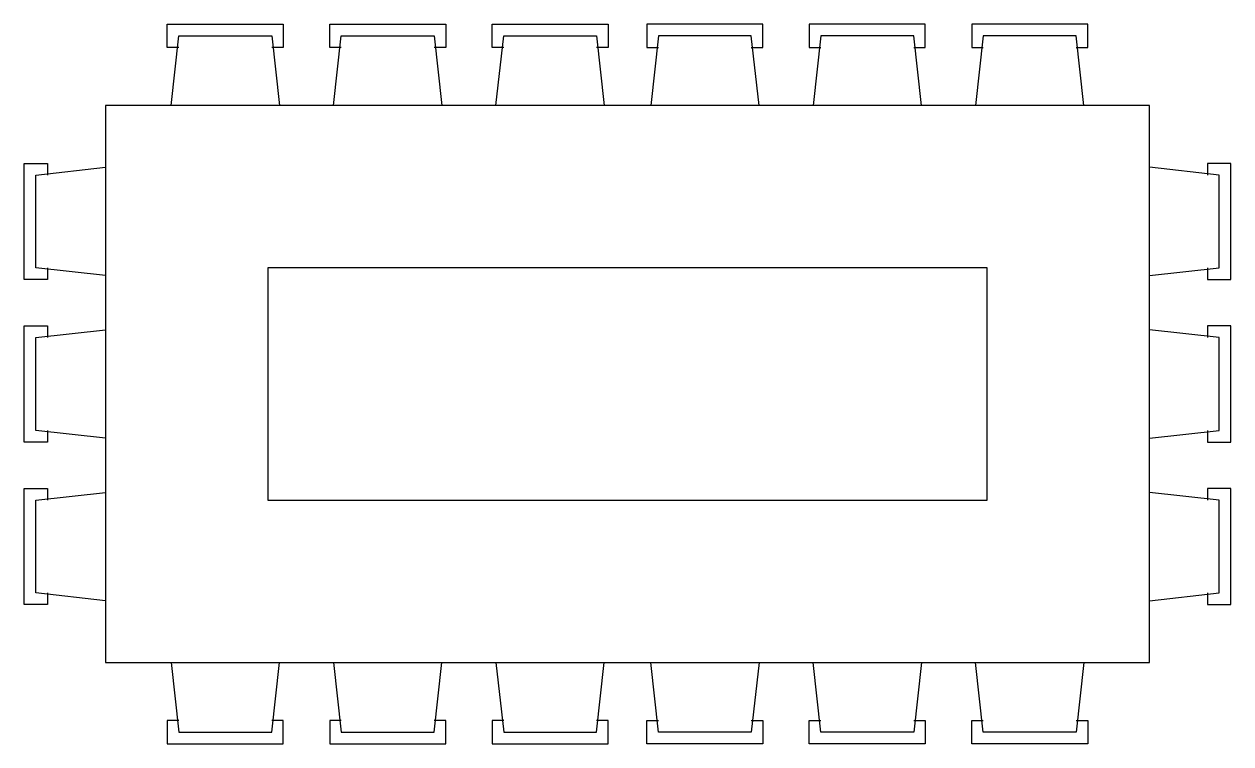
# Model space of a CAD drawing. Extents: x 76 to 81.2, y 558.05 to 561.15.
import ezdxf

# ---------------------------------------------------------------- set-up
doc = ezdxf.new("R2010")
doc.units = 0
doc.header["$LTSCALE"] = 0.7
doc.layers.get('0').update_dxf_attribs({"linetype": 'CONTINUOUS'})

msp = doc.modelspace()

# ---------------------------------------------------------------- linework, layer by layer
for points in [[(76.6667, 561.05), (76.6167, 561.05), (76.6167, 561.15), (77.1167, 561.15), (77.1167, 561.05), (77.0667, 561.05)], [(77.3667, 561.05), (77.3167, 561.05), (77.3167, 561.15), (77.8167, 561.15), (77.8167, 561.05), (77.7667, 561.05)], [(78.0667, 561.05), (78.0167, 561.05), (78.0167, 561.15), (78.5167, 561.15), (78.5167, 561.05), (78.4667, 561.05)], [(79.1333, 561.05), (79.1833, 561.05), (79.1833, 561.15), (78.6833, 561.15), (78.6833, 561.05), (78.7333, 561.05)], [(79.8333, 561.05), (79.8833, 561.05), (79.8833, 561.15), (79.3833, 561.15), (79.3833, 561.05), (79.4333, 561.05)], [(80.5333, 561.05), (80.5833, 561.05), (80.5833, 561.15), (80.0833, 561.15), (80.0833, 561.05), (80.1333, 561.05)], [(76.6333, 560.8), (76.6667, 561.1), (77.0667, 561.1)], [(77.0667, 561.1), (77.1, 560.8)], [(77.3333, 560.8), (77.3667, 561.1), (77.7667, 561.1)], [(77.7667, 561.1), (77.8, 560.8)], [(78.0333, 560.8), (78.0667, 561.1), (78.4667, 561.1)], [(78.4667, 561.1), (78.5, 560.8)], [(78.7333, 561.1), (78.7, 560.8)], [(79.1667, 560.8), (79.1333, 561.1), (78.7333, 561.1)], [(79.4333, 561.1), (79.4, 560.8)], [(79.8667, 560.8), (79.8333, 561.1), (79.4333, 561.1)], [(80.1333, 561.1), (80.1, 560.8)], [(80.5667, 560.8), (80.5333, 561.1), (80.1333, 561.1)], [(80.85, 558.4), (80.85, 560.8), (76.35, 560.8), (76.35, 558.4), (80.85, 558.4)], [(76.1, 560.1), (76.1, 560.05), (76, 560.05), (76, 560.55), (76.1, 560.55), (76.1, 560.5)], [(76.05, 560.5), (76.35, 560.5333)], [(81.15, 560.5), (80.85, 560.5333)], [(81.1, 560.1), (81.1, 560.05), (81.2, 560.05), (81.2, 560.55), (81.1, 560.55), (81.1, 560.5)], [(76.35, 560.0667), (76.05, 560.1), (76.05, 560.5)], [(80.85, 560.0667), (81.15, 560.1), (81.15, 560.5)], [(76.1, 559.4), (76.1, 559.35), (76, 559.35), (76, 559.85), (76.1, 559.85), (76.1, 559.8)], [(76.05, 559.8), (76.35, 559.8333)], [(81.15, 559.8), (80.85, 559.8333)], [(81.1, 559.4), (81.1, 559.35), (81.2, 559.35), (81.2, 559.85), (81.1, 559.85), (81.1, 559.8)], [(76.35, 559.3667), (76.05, 559.4), (76.05, 559.8)], [(80.85, 559.3667), (81.15, 559.4), (81.15, 559.8)], [(76.1, 558.7), (76.1, 558.65), (76, 558.65), (76, 559.15), (76.1, 559.15), (76.1, 559.1)], [(76.05, 559.1), (76.35, 559.1333)], [(81.15, 559.1), (80.85, 559.1333)], [(81.1, 558.7), (81.1, 558.65), (81.2, 558.65), (81.2, 559.15), (81.1, 559.15), (81.1, 559.1)], [(76.35, 558.6667), (76.05, 558.7), (76.05, 559.1)], [(80.85, 558.6667), (81.15, 558.7), (81.15, 559.1)], [(76.6333, 558.4), (76.6667, 558.1), (77.0667, 558.1)], [(77.0667, 558.1), (77.1, 558.4)], [(77.3333, 558.4), (77.3667, 558.1), (77.7667, 558.1)], [(77.7667, 558.1), (77.8, 558.4)], [(78.0333, 558.4), (78.0667, 558.1), (78.4667, 558.1)], [(78.4667, 558.1), (78.5, 558.4)], [(78.7333, 558.1), (78.7, 558.4)], [(79.1667, 558.4), (79.1333, 558.1), (78.7333, 558.1)], [(79.4333, 558.1), (79.4, 558.4)], [(79.8667, 558.4), (79.8333, 558.1), (79.4333, 558.1)], [(80.1333, 558.1), (80.1, 558.4)], [(80.5667, 558.4), (80.5333, 558.1), (80.1333, 558.1)], [(76.6667, 558.15), (76.6167, 558.15), (76.6167, 558.05), (77.1167, 558.05), (77.1167, 558.15), (77.0667, 558.15)], [(77.3667, 558.15), (77.3167, 558.15), (77.3167, 558.05), (77.8167, 558.05), (77.8167, 558.15), (77.7667, 558.15)], [(78.0667, 558.15), (78.0167, 558.15), (78.0167, 558.05), (78.5167, 558.05), (78.5167, 558.15), (78.4667, 558.15)], [(79.1333, 558.15), (79.1833, 558.15), (79.1833, 558.05), (78.6833, 558.05), (78.6833, 558.15), (78.7333, 558.15)], [(79.8333, 558.15), (79.8833, 558.15), (79.8833, 558.05), (79.3833, 558.05), (79.3833, 558.15), (79.4333, 558.15)], [(80.5333, 558.15), (80.5833, 558.15), (80.5833, 558.05), (80.0833, 558.05), (80.0833, 558.15), (80.1333, 558.15)]]:
    msp.add_lwpolyline(points)
msp.add_lwpolyline([(80.15, 559.1), (80.15, 560.1), (77.05, 560.1), (77.05, 559.1)], close=True)

doc.saveas('drawing.dxf')
